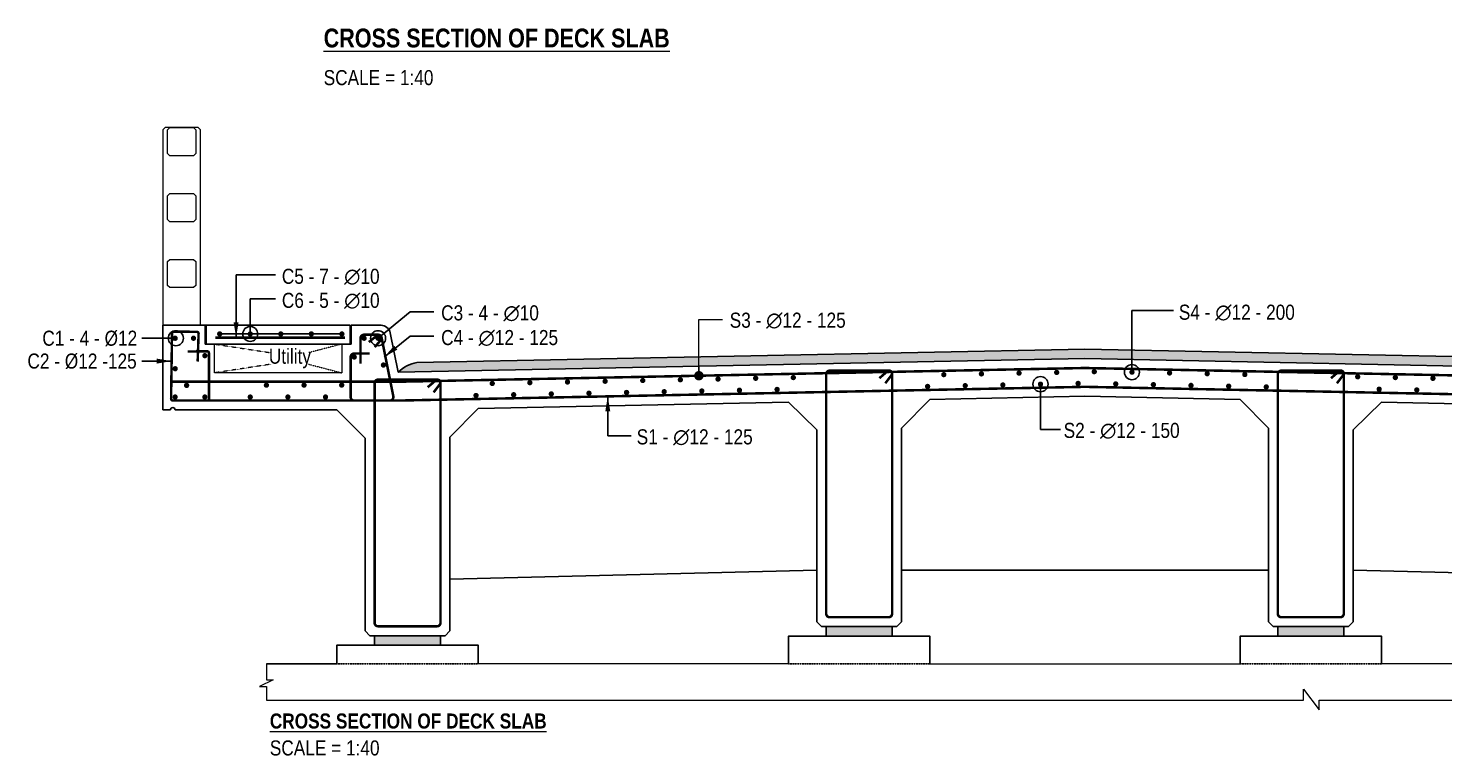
# Model space of a CAD drawing. Header units: millimetres. Extents: x 95937 to 362296, y -118999 to 39765.
# Drawn here: x 95937 to 103459, y 18528 to 22392 of the extents above; entities that cross this region are included whole.
import ezdxf

# ---------------------------------------------------------------- set-up
doc = ezdxf.new("R2010")
doc.units = ezdxf.units.MM
doc.header["$LTSCALE"] = 0.2
doc.linetypes.add('DASHED2', pattern=[0.375, 0.25, -0.125])
doc.linetypes.add('HIDDEN', pattern=[9.525, 6.35, -3.175])
for name, color, linetype in [('Bearing  peat', 241, 'Continuous'), ('Deck', 21, 'Continuous'), ('Deck Slab', 200, 'Continuous'), ('Girder Line', 200, 'Continuous'), ('Hatching', 35, 'Continuous')]:
    doc.layers.add(name, color=color, linetype=linetype)
for name, color, linetype, lineweight in [('Ber', 12, 'Continuous', 35), ('Ber Dot', 12, 'Continuous', 30), ('Concrete', 4, 'Continuous', 20), ('Dim Arrow', 150, 'Continuous', 9), ('Dim Arrow @ 40', 150, 'Continuous', 9), ('duct', 151, 'Continuous', 13), ('hatch', 35, 'Continuous', 0), ('Railing', 6, 'Continuous', 13), ('Section Marks', 7, 'Continuous', 15), ('Structue', 7, 'Continuous', 25), ('Text_Normal @ 40', 7, 'Continuous', 25), ('Text_Title @ 40', 1, 'Continuous', 20)]:
    doc.layers.add(name, color=color, linetype=linetype, lineweight=lineweight)
doc.layers.add('Defpoints @ 40', color=7, linetype='Continuous', plot=False)
doc.styles.get("Standard").update_dxf_attribs({"font": 'arial.ttf'})
doc.styles.add('SWIS_B_T', font='swisscb.ttf', dxfattribs={"height": 2.5})
doc.styles.add('SWIS_R_N', font='swissc.ttf', dxfattribs={"height": 2})
doc.dimstyles.new('Closed_Arrow', dxfattribs={"dimtxt": 2, "dimasz": 2, "dimexe": 1.25, "dimexo": 0.75, "dimgap": 0.75, "dimtad": 2, "dimdec": 0, "dimzin": 0, "dimdsep": 46, "dimtxsty": 'SWIS_R_N', "dimblk": 'DOT', "dimcen": 0.5, "dimadec": 0, "dimazin": 0, "dimtfac": 1, "dimtdec": 0, "dimtofl": 0, "dimtmove": 0, "dimatfit": 3, "dimfxl": 1.25, "dimfxlon": 1, "dimtolj": 1, "dimtzin": 0, "dimarcsym": 0})
doc.dimstyles.new('Dot_Blanck', dxfattribs={"dimtxt": 2, "dimasz": 2, "dimexe": 1.25, "dimexo": 0.75, "dimgap": 0.75, "dimtad": 2, "dimdec": 0, "dimzin": 0, "dimdsep": 46, "dimtxsty": 'SWIS_R_N', "dimblk": 'DOT', "dimcen": 0.5, "dimadec": 0, "dimazin": 0, "dimtfac": 1, "dimtdec": 0, "dimtofl": 0, "dimtmove": 0, "dimatfit": 3, "dimldrblk": 'DOTBLANK', "dimfxl": 1.25, "dimfxlon": 1, "dimtolj": 1, "dimtzin": 0, "dimarcsym": 0})
doc.dimstyles.new('ISO-25', dxfattribs={"dimtxt": 75, "dimasz": 45, "dimexe": 125, "dimexo": 75.625, "dimgap": 60, "dimtad": 1, "dimdec": 0, "dimtxsty": 'Standard', "dimblk": 'DOT', "dimcen": 52.5, "dimclrd": 256, "dimclre": 256, "dimclrt": 256, "dimadec": 0, "dimazin": 0, "dimtfac": 1, "dimtdec": 0, "dimtix": 1, "dimtmove": 0, "dimatfit": 3, "dimldrblk": 'DOT', "dimfxl": 1, "dimlwd": -1, "dimarcsym": 0})

# ---------------------------------------------------------------- blocks, each defined once
blk = doc.blocks.new('_Dot')
at = {"color": 0, "linetype": 'ByBlock', "lineweight": -2}
blk.add_line((-0.5, 0), (-1, 0), dxfattribs=at)
at = {"color": 0, "linetype": 'ByBlock', "const_width": 0.5}
blk.add_lwpolyline([(-0.25, 0, 1), (0.25, 0, 1)], format="xyb", close=True, dxfattribs=at)
blk = doc.blocks.new('_DotBlank')
at = {"color": 0, "linetype": 'ByBlock', "lineweight": -2}
blk.add_line((-0.5, 0), (-1, 0), dxfattribs=at)
blk.add_circle((0, 0), 0.5, dxfattribs=at)
blk = doc.blocks.new('*U110')
at = {"layer": 'Ber Dot', "ltscale": 20, "const_width": 14}
blk.add_lwpolyline([(-7, 0, 1), (7, 0, 1)], format="xyb", close=True, dxfattribs=at)
blk = doc.blocks.new('*U111')
at = {"layer": 'Railing', "color": 0, "linetype": 'ByBlock', "lineweight": -2, "transparency": 16777216}
for p in [(96954.4, 20768.8), (97116.7, 20768.8), (97279.1, 20768.8), (97441.4, 20768.8), (97603.8, 20768.8)]:
    blk.add_blockref('*U110', p, dxfattribs=at)

msp = doc.modelspace()

# ---------------------------------------------------------------- hatches: boundary and pattern name
at = {"layer": 'hatch'}
h = msp.add_hatch(dxfattribs=at)
h.set_pattern_fill('AR-CONC', color=256, scale=0.5, style=0)
h.set_pattern_definition([(50, (90965.605, 8632.714), (91.09233, -7.96954), [9.525, -104.775]), (355, (90965.6, 8632.71), (-17.6217, 95.5284), [7.62, -83.8203]), (100.45144, (90973.2, 8632.05), (73.47062, 87.55888), [8.095, -89.0451]), (46.1842, (90965.6, 8658.11), (135.5395, -21.02116), [14.2875, -157.1625]), (96.63556, (90976.9, 8656.36), (118.7021, 123.7131), [12.1425, -133.5678]), (351.18415, (90965.6, 8658.11), (118.7021, 123.7131), [11.43, -125.7299]), (21, (90978.305, 8651.764), (75.8072, -51.1326), [9.525, -104.775]), (326, (90978.3, 8651.76), (30.901, 92.094), [7.62, -83.82]), (71.45144, (90984.62, 8647.5), (106.7082, 40.9614), [8.095, -89.04497]), (37.5, (90965.605, 8632.714), (1.5443, 42.27752), [0, -82.804, 0, -85.09, 0, -84.1375]), (7.5, (90965.605, 8632.714), (33.40983, 50.09029), [0, -48.514, 0, -80.899, 0, -32.0675]), (327.5, (90937.284, 8632.714), (67.7953, -2.86437), [0, -31.75, 0, -99.06, 0, -131.445]), (317.5, (90924.584, 8632.714), (74.0646, 12.71325), [0, -41.275, 0, -65.786, 0, -93.345])])
h.paths.add_polyline_path([(101552.6, 20687.9), (98002.6, 20616.9, 0.158025), (97902.6, 20564.9), (97902.6, 20564.9), (101552.6, 20637.9), (105202.6, 20564.9, 0.158069), (105102.6, 20616.9)])
at = {"layer": 'Hatching', "linetype": 'Continuous', "ltscale": 0.1}
for points in [[(100177.6, 19213.9), (100527.6, 19213.9), (100527.6, 19163.9), (100177.6, 19163.9)], [(102577.6, 19213.9), (102927.6, 19213.9), (102927.6, 19163.9), (102577.6, 19163.9)], [(97777.6, 19165.9), (98127.6, 19165.9), (98127.6, 19115.9), (97777.6, 19115.9)]]:
    msp.add_hatch(color=256, dxfattribs=at).paths.add_polyline_path(points)

# ---------------------------------------------------------------- linework, layer by layer
at = {"layer": 'Bearing  peat', "linetype": 'Continuous'}
for points in [[(100177.6, 19213.9), (100527.6, 19213.9), (100527.6, 19163.9), (100177.6, 19163.9)], [(102577.6, 19213.9), (102927.6, 19213.9), (102927.6, 19163.9), (102577.6, 19163.9)], [(97777.6, 19165.9), (98127.6, 19165.9), (98127.6, 19115.9), (97777.6, 19115.9)]]:
    msp.add_lwpolyline(points, close=True, dxfattribs=at)
for points in [[(98327.6, 19015.9), (98327.6, 19115.9), (97577.6, 19115.9), (97577.6, 19015.9)], [(100727.6, 19015.9), (100727.6, 19163.9), (99977.6, 19163.9), (99977.6, 19015.9)], [(103127.6, 19015.9), (103127.6, 19163.9), (102377.6, 19163.9), (102377.6, 19015.9)], [(97202.7, 19015.9), (97577.6, 19015.9)]]:
    msp.add_lwpolyline(points, dxfattribs=at)
at = {"layer": 'Ber', "ltscale": 20, "const_width": 13.3}
for points in [[(96837.3, 20622.4), (96842.3, 20770.1, 0.410646), (96832.4, 20780.1), (96711.2, 20781.3, 0.41779), (96701.1, 20771.3), (96696.1, 20424.9, 0.414214), (96706.1, 20414.9), (96897.5, 20414.9), (96897.5, 20666.8, 0.417911), (96887.4, 20676.8), (96784.4, 20675.4)], [(97750.5, 20664.9), (97669.5, 20664.9, 0.414214), (97650.2, 20645.6), (97650.2, 20434.2, 0.414214), (97669.5, 20414.9), (97858, 20414.9, 0.473285), (97877, 20438), (97814.7, 20749.4, 0.357511), (97795.8, 20764.9), (97721.9, 20764.9, 0.414214), (97702.6, 20745.6), (97702.6, 20610.3)], [(100459.7, 20533.6), (100503.3, 20570.9, -0.857399), (100524.5, 20550.2), (100491.3, 20506.5)], [(102859.7, 20533.6), (102903.3, 20570.9, -0.857399), (102924.5, 20550.2), (102891.3, 20506.5)], [(98059.7, 20485.6), (98103.3, 20522.9, -0.857399), (98124.5, 20502.2), (98091.3, 20458.5)]]:
    msp.add_lwpolyline(points, format="xyb", dxfattribs=at)
for points in [[(97747, 20725.8), (97794.7, 20764), (97804.4, 20762.9), (97809.4, 20759.3), (97813.3, 20753.7), (97813.9, 20749.8), (97814, 20744.7), (97814, 20740.3), (97778.3, 20698.7)], [(96931.7, 20749.2), (97621.1, 20749.2)], [(96702.6, 20514.9), (97902.6, 20514.9), (101552.6, 20587.9), (105202.6, 20514.9), (106402.6, 20514.9)], [(96702.6, 20414.9), (97902.6, 20414.9), (101552.6, 20487.9), (105202.6, 20414.9), (106402.6, 20414.9)]]:
    msp.add_lwpolyline(points, dxfattribs=at)
for points in [[(100177.6, 19281.9), (100177.6, 20555.9, -0.414214), (100195.6, 20573.9), (100509.6, 20573.9, -0.414214), (100527.6, 20555.9), (100527.6, 19281.9, -0.414214), (100509.6, 19263.9), (100195.6, 19263.9, -0.414214)], [(102577.6, 19281.9), (102577.6, 20555.9, -0.414214), (102595.6, 20573.9), (102909.6, 20573.9, -0.414214), (102927.6, 20555.9), (102927.6, 19281.9, -0.414214), (102909.6, 19263.9), (102595.6, 19263.9, -0.414214)], [(97777.6, 19233.9), (97777.6, 20507.9, -0.414214), (97795.6, 20525.9), (98109.6, 20525.9, -0.414214), (98127.6, 20507.9), (98127.6, 19233.9, -0.414214), (98109.6, 19215.9), (97795.6, 19215.9, -0.414214)]]:
    msp.add_lwpolyline(points, format="xyb", close=True, dxfattribs=at)
at = {"layer": 'Ber Dot', "ltscale": 20, "const_width": 14}
for points in [[(96710.9, 20745.9, 1), (96724.9, 20746, 1)], [(96822.2, 20745.9, -1), (96808.2, 20746, -1)], [(97714.7, 20745.9, 1), (97728.7, 20746, 1)], [(97803, 20745.9, -1), (97789, 20746, -1)], [(96882.7, 20653.2, -1), (96868.7, 20653.3, -1)], [(97662.3, 20645.9, 1), (97676.3, 20645.9, 1)], [(97831.5, 20603.6, -1), (97817.5, 20603.6, -1)], [(96710.9, 20584, 1), (96724.9, 20584, 1)], [(99195.6, 20521.3, 1), (99209.6, 20521.6, 1)], [(99395.5, 20525.2, 1), (99409.5, 20525.5, 1)], [(99595.5, 20529.1, 1), (99609.5, 20529.4, 1)], [(99795.5, 20533.1, 1), (99809.5, 20533.3, 1)], [(99995.4, 20537, 1), (100009.4, 20537.2, 1)], [(100795.3, 20552.6, 1), (100809.3, 20552.9, 1)], [(100995.2, 20556.5, 1), (101009.2, 20556.8, 1)], [(101195.2, 20560.4, 1), (101209.2, 20560.7, 1)], [(101395.2, 20564.3, 1), (101409.2, 20564.6, 1)], [(101595.1, 20568.3, 1), (101609.1, 20568.5, 1)], [(101795.1, 20565.9, 1), (101809.1, 20565.6, 1)], [(101995, 20561.8, 1), (102009, 20561.5, 1)], [(102195, 20557.7, 1), (102209, 20557.4, 1)], [(102394.9, 20553.6, 1), (102408.9, 20553.3, 1)], [(102994.8, 20541.3, 1), (103008.8, 20541, 1)], [(103194.8, 20537.2, 1), (103208.8, 20536.9, 1)], [(103394.7, 20533.1, 1), (103408.7, 20532.8, 1)], [(96785.8, 20495.7, -1), (96771.8, 20495.7, -1)], [(97195.8, 20496.6, 1), (97209.8, 20496.7, 1)], [(97395.8, 20496.9, 1), (97409.8, 20496.9, 1)], [(97595.8, 20497.2, 1), (97609.8, 20497.2, 1)], [(98395.7, 20505.7, 1), (98409.7, 20506, 1)], [(98509.6, 20445.9, 1), (98523.6, 20446.1, 1)], [(98595.7, 20509.6, 1), (98609.7, 20509.9, 1)], [(98709.6, 20449.9, 1), (98723.6, 20450.1, 1)], [(98795.7, 20513.5, 1), (98809.7, 20513.8, 1)], [(98909.6, 20453.8, 1), (98923.6, 20454.1, 1)], [(98995.6, 20517.4, 1), (99009.6, 20517.7, 1)], [(99109.5, 20457.8, 1), (99123.5, 20458.1, 1)], [(99309.5, 20461.8, 1), (99323.5, 20462.1, 1)], [(99509.4, 20465.8, 1), (99523.4, 20466.1, 1)], [(99709.4, 20469.8, 1), (99723.4, 20470.1, 1)], [(99909.4, 20473.8, 1), (99923.4, 20474.1, 1)], [(100709.2, 20489.8, 1), (100723.2, 20490.1, 1)], [(100909.2, 20493.8, 1), (100923.2, 20494.1, 1)], [(101109.1, 20497.8, 1), (101123.1, 20498.1, 1)], [(101309.1, 20501.8, 1), (101323.1, 20502.1, 1)], [(101509, 20505.8, 1), (101523, 20506.1, 1)], [(101709, 20503.5, 1), (101723, 20503.3, 1)], [(101908.9, 20499.5, 1), (101922.9, 20499.3, 1)], [(102108.9, 20495.5, 1), (102122.9, 20495.3, 1)], [(102308.9, 20491.6, 1), (102322.9, 20491.3, 1)], [(102508.8, 20487.6, 1), (102522.8, 20487.3, 1)], [(103108.7, 20475.6, 1), (103122.7, 20475.3, 1)], [(103308.7, 20471.6, 1), (103322.7, 20471.3, 1)], [(96724.6, 20433.7, -1), (96710.6, 20433.7, -1)], [(96882.6, 20433.7, -1), (96868.6, 20433.7, -1)], [(97109.8, 20433.7, 1), (97123.8, 20433.7, 1)], [(97309.8, 20433.7, 1), (97323.8, 20433.7, 1)], [(97509.8, 20433.7, 1), (97523.8, 20433.7, 1)], [(98309.7, 20441.9, 1), (98323.7, 20442.1, 1)]]:
    msp.add_lwpolyline(points, format="xyb", close=True, dxfattribs=at)
at = {"layer": 'Concrete', "linetype": 'Continuous'}
for points in [[(97202.7, 19015.9), (97577.6, 19015.9)], [(99977.6, 19015.9), (98327.6, 19015.9)], [(100727.6, 19015.9), (102377.6, 19015.9)], [(104777.6, 19015.9), (103127.6, 19015.9)]]:
    msp.add_lwpolyline(points, dxfattribs=at)
at = {"layer": 'Deck', "ltscale": 20}
msp.add_line((96652.6, 20814.9), (96657.6, 20814.9), dxfattribs=at)
at = {"layer": 'Deck Slab'}
for p, q in [((96652.6, 20814.9), (96652.6, 20364.9)), ((96652.6, 20364.9), (96652.6, 20814.9)), ((96657.6, 20814.9), (96882.6, 20814.9)), ((96877.6, 20714.9), (96877.6, 20814.9)), ((96877.6, 20814.9), (96877.6, 20714.9)), ((96882.6, 20814.9), (96877.6, 20814.9)), ((97811.6, 20814.9), (97652.6, 20814.9)), ((97652.6, 20814.9), (97652.6, 20714.9)), ((97902.6, 20564.9), (97860.6, 20774.7)), ((97652.6, 20714.9), (96877.6, 20714.9)), ((101552.6, 20637.9), (97902.6, 20564.9)), ((105202.6, 20564.9), (101552.6, 20637.9)), ((97902.6, 20564.9), (97902.6, 20564.9)), ((98327.5, 20373.4), (99977.6, 20406.4)), ((99977.6, 20406.4), (100127.6, 20259.4)), ((100577.6, 20268.4), (100727.5, 20421.4)), ((100727.5, 20421.4), (101552.6, 20437.9)), ((101552.6, 20437.9), (102377.6, 20421.4)), ((102377.6, 20421.4), (102527.6, 20268.4)), ((102977.6, 20259.4), (103127.5, 20406.4)), ((103127.5, 20406.4), (104777.6, 20373.4)), ((96652.6, 20364.9), (96692.5, 20364.9)), ((96717.5, 20364.9), (97577.6, 20364.9)), ((97577.6, 20364.9), (97727.6, 20214.9)), ((98177.6, 20220.4), (98327.5, 20373.4)), ((100127.6, 20259.4), (100127.6, 19238.9)), ((100577.6, 19238.9), (100577.6, 20268.4)), ((102527.6, 20268.4), (102527.6, 19238.9)), ((102977.6, 19238.9), (102977.6, 20259.4)), ((97727.6, 20214.9), (97727.6, 19190.9)), ((98177.6, 19190.9), (98177.6, 20220.4)), ((97727.6, 19190.9), (97752.6, 19165.9)), ((98152.6, 19165.9), (98177.6, 19190.9)), ((100127.6, 19238.9), (100152.6, 19213.9)), ((100152.6, 19213.9), (100552.6, 19213.9)), ((100552.6, 19213.9), (100577.6, 19238.9)), ((102527.6, 19238.9), (102552.6, 19213.9)), ((102552.6, 19213.9), (102952.6, 19213.9)), ((102952.6, 19213.9), (102977.6, 19238.9)), ((97752.6, 19165.9), (98152.6, 19165.9))]:
    msp.add_line(p, q, dxfattribs=at)
msp.add_lwpolyline([(96882.6, 20714.9), (96882.6, 20814.9), (97647.6, 20814.9), (97647.6, 20714.9)], dxfattribs=at)
msp.add_lwpolyline([(105202.6, 20564.9, 0.158069), (105102.6, 20616.9), (105102.6, 20616.9), (101552.6, 20687.9), (98002.6, 20616.9), (98002.6, 20616.9), (98002.6, 20616.9, 0.158066), (97902.6, 20564.9)], format="xyb", dxfattribs=at)
for centre, radius, start, end in [((97811.6, 20764.9), 50, 11.30993, 90), ((96705, 20364.9), 12.5, 0, 180)]:
    msp.add_arc(centre, radius, start, end, dxfattribs=at)
at = {"layer": 'Defpoints', "ltscale": 20}
msp.add_line((96954.4, 20768.8), (97603.8, 20768.8), dxfattribs=at)
at = {"layer": 'duct', "linetype": 'DASHED2', "ltscale": 0.2}
for p, q in [((96927.6, 20714.9), (97228, 20668.9)), ((97602.6, 20714.9), (97427.2, 20668.9)), ((97228, 20608.1), (96927.6, 20562.1)), ((97427.2, 20608.1), (97602.6, 20562.1))]:
    msp.add_line(p, q, dxfattribs=at)
at = {"layer": 'duct'}
msp.add_lwpolyline([(97602.6, 20714.9), (97602.6, 20562.1), (96927.6, 20562.1), (96927.6, 20714.9)], dxfattribs=at)
at = {"layer": 'Girder Line'}
for points in [[(98177.6, 19465.9), (100127.6, 19513.9)], [(100577.6, 19513.9), (102527.6, 19513.9)], [(102977.6, 19513.9), (104927.6, 19465.9)]]:
    msp.add_lwpolyline(points, dxfattribs=at)
at = {"layer": 'Railing'}
for p, q in [((96664.6, 21864.9), (96652.6, 21852.9)), ((96652.6, 21852.9), (96652.6, 20814.9)), ((96840.6, 21864.9), (96664.6, 21864.9)), ((96677.6, 21852.9), (96689.6, 21864.9)), ((96677.6, 21726.9), (96677.6, 21852.9)), ((96689.6, 21864.9), (96815.6, 21864.9)), ((96815.6, 21864.9), (96827.6, 21852.9)), ((96827.6, 21852.9), (96827.6, 21726.9)), ((96852.6, 21852.9), (96840.6, 21864.9)), ((96852.6, 20814.9), (96852.6, 21852.9)), ((96689.6, 21714.9), (96677.6, 21726.9)), ((96815.6, 21714.9), (96689.6, 21714.9)), ((96827.6, 21726.9), (96815.6, 21714.9)), ((96677.6, 21502.9), (96689.6, 21514.9)), ((96689.6, 21514.9), (96815.6, 21514.9)), ((96815.6, 21514.9), (96827.6, 21502.9)), ((96677.6, 21376.9), (96677.6, 21502.9)), ((96827.6, 21502.9), (96827.6, 21376.9)), ((96689.6, 21364.9), (96677.6, 21376.9)), ((96815.6, 21364.9), (96689.6, 21364.9)), ((96827.6, 21376.9), (96815.6, 21364.9)), ((96677.6, 21152.9), (96689.6, 21164.9)), ((96677.6, 21026.9), (96677.6, 21152.9)), ((96689.6, 21164.9), (96815.6, 21164.9)), ((96815.6, 21164.9), (96827.6, 21152.9)), ((96827.6, 21152.9), (96827.6, 21026.9)), ((96689.6, 21014.9), (96677.6, 21026.9)), ((96815.6, 21014.9), (96689.6, 21014.9)), ((96827.6, 21026.9), (96815.6, 21014.9))]:
    msp.add_line(p, q, dxfattribs=at)
at = {"layer": 'Section Marks', "linetype": 'Continuous'}
for points in [[(97202.7, 19015.9), (97202.7, 18930.9), (97238.1, 18930.9), (97165.8, 18896.2), (97202.7, 18896.2), (97202.7, 18822.9)], [(97202.7, 18822.9), (102713.9, 18822.9), (102713.9, 18881.2), (102797.7, 18771.8), (102797.7, 18823.3), (105902.4, 18822.9)]]:
    msp.add_lwpolyline(points, dxfattribs=at)
at = {"layer": 'Structue', "linetype": 'HIDDEN', "ltscale": 0.5}
for points in [[(97577.6, 19015.9), (98327.6, 19015.9)], [(99977.6, 19015.9), (100727.6, 19015.9)], [(102377.6, 19015.9), (103127.6, 19015.9)]]:
    msp.add_lwpolyline(points, dxfattribs=at)

# ---------------------------------------------------------------- block references
at = {"layer": 'Railing'}
msp.add_blockref('*U111', (0, 0), dxfattribs=at)

# ---------------------------------------------------------------- texts
at = {"layer": 'Defpoints @ 40', "style": 'SWIS_R_N'}
for p in [(97506.9, 22090.5), (97220.7, 18529.5)]:
    msp.add_text('SCALE = 1:40', height=80, dxfattribs=at).set_placement(p)
at = {"layer": 'Text_Normal @ 40', "ltscale": 20, "insert": (97284.7, 21115), "char_height": 80, "width": 931.353, "attachment_point": 1, "style": 'SWIS_R_N'}
msp.add_mtext('C5 - 7 - ∅10 ', dxfattribs=at)
at = {"layer": 'Text_Normal @ 40', "ltscale": 20, "char_height": 80, "attachment_point": 1, "style": 'SWIS_R_N'}
for s, insert in [('C6 - 5 - ∅10', (97284.7, 20987.3)), ('C3 - 4 - ∅10', (98131.2, 20920.9)), ('S4 - ∅12 - 200', (102051.2, 20924.3)), ('S3 - ∅12 - 125', (99664.6, 20881.9)), ('\\pi-499.8961;C1 - 4 - Ø12 ', (96511.7, 20786.2)), ('C4 - ∅12 - 125', (98131.2, 20789.6)), ('\\pi-578.90909;C2 - Ø12 -125                  ', (96511.7, 20664.9)), ('S1 - ∅12 - 125', (99170.4, 20262.1)), ('S2 - ∅12 - 150', (101439.2, 20296.5))]:
    msp.add_mtext(s, dxfattribs=dict(at, insert=insert))
at = {"layer": 'Text_Normal @ 40', "insert": (97327.6, 20638.5), "char_height": 80, "attachment_point": 5, "style": 'SWIS_R_N'}
msp.add_mtext('Utility', dxfattribs=at)
at = {"layer": 'Text_Title @ 40', "style": 'SWIS_B_T'}
for height, p in [(100, (97506.9, 22290.9)), (80, (97220.7, 18672.6))]:
    msp.add_text('%%UCROSS SECTION OF DECK SLAB', height=height, dxfattribs=at).set_placement(p)

# ---------------------------------------------------------------- leaders
at = {"layer": 'Dim Arrow'}
msp.add_leader([(99500.9, 20546.9), (99500.9, 20845.9), (99625.9, 20845.9)], dimstyle='ISO-25', override={"dimasz": 50, "dimgap": 0.625, "dimtad": 0}, dxfattribs=at)
at = {"layer": 'Dim Arrow @ 40'}
for points in [[(97041.6, 20750.2), (97041.4, 21083.2), (97251.4, 21083.2)], [(97827.8, 20646), (97967.3, 20757), (98092.3, 20757)], [(96700.1, 20624.5), (96540, 20624.5)], [(99016.7, 20437.6), (99016.7, 20227.8), (99141.7, 20227.8)]]:
    msp.add_leader(points, dimstyle='Closed_Arrow', override={"dimscale": 40}, dxfattribs=at)
at = {"layer": 'Dim Arrow @ 40', "ltscale": 20}
for points in [[(97117, 20768.8), (97117, 20954.6), (97251.4, 20954.6)], [(97796, 20746), (97967.3, 20886.5), (98092.3, 20886.5)], [(101802.1, 20565.7), (101802.1, 20892.5), (102023.4, 20892.5)], [(96721.6, 20746), (96541, 20745.7)], [(101316.1, 20502), (101316.1, 20261.6), (101423, 20261.6)]]:
    msp.add_leader(points, dimstyle='Dot_Blanck', override={"dimscale": 40, "dimgap": 0.75, "dimtad": 0}, dxfattribs=at)

doc.saveas('drawing.dxf')
